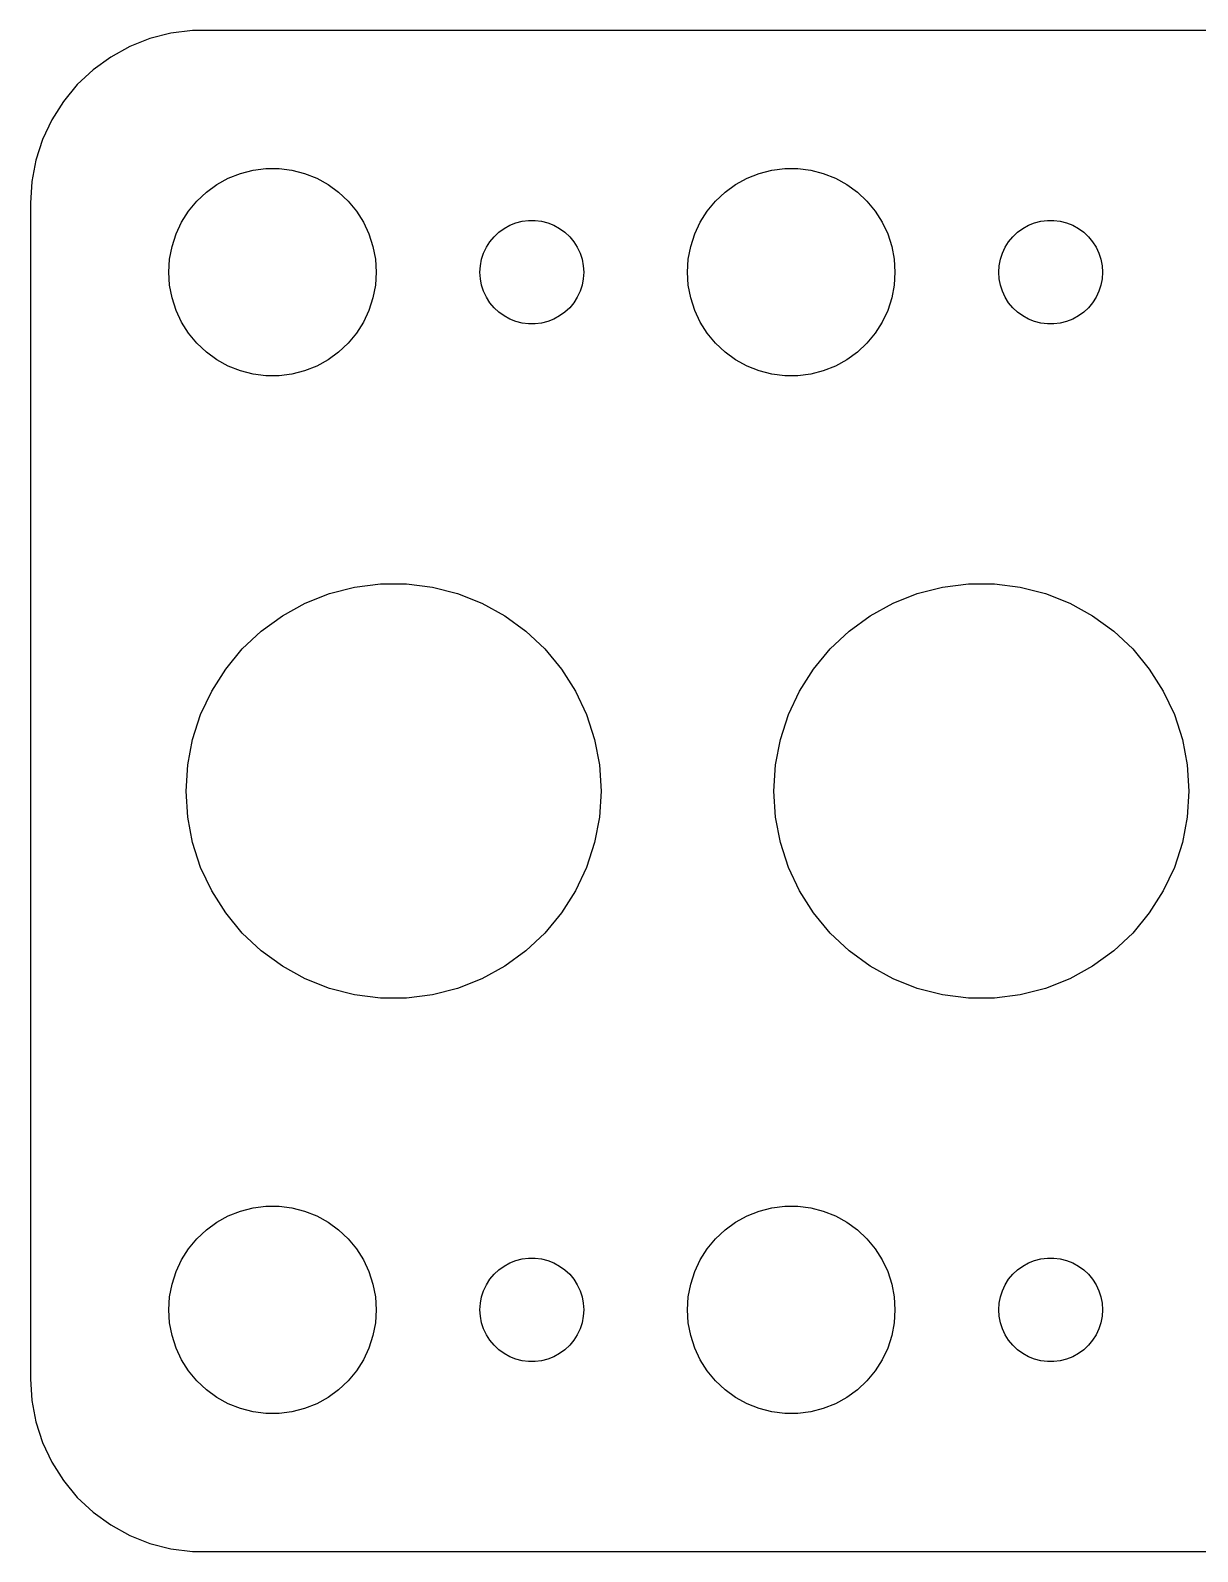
# Model space of a CAD drawing. Header units: metres. Extents: x -44.5 to 44.5, y -22 to 22.
# Drawn here: x -44.5 to -10.75, y -21.99 to 21.99 of the extents above; entities that cross this region are included whole.
import ezdxf

# ---------------------------------------------------------------- set-up
doc = ezdxf.new("R2010")
doc.units = ezdxf.units.M

msp = doc.modelspace()

# ---------------------------------------------------------------- linework, layer by layer
for p, q in [((-39.8139, 21.9901), (-40.4369, 21.9114)), ((39.8139, 21.9901), (-39.8139, 21.9901)), ((-41.0451, 21.7553), (-41.6289, 21.5241)), ((-40.4369, 21.9114), (-41.0451, 21.7553)), ((-42.1791, 21.2216), (-42.6871, 20.8526)), ((-41.6289, 21.5241), (-42.1791, 21.2216)), ((-42.6871, 20.8526), (-43.1448, 20.4227)), ((-43.1448, 20.4227), (-43.5451, 19.9389)), ((-43.5451, 19.9389), (-43.8815, 19.4088)), ((-43.8815, 19.4088), (-44.1489, 18.8406)), ((-44.1489, 18.8406), (-44.3429, 18.2434)), ((-44.3429, 18.2434), (-44.4606, 17.6267)), ((-44.4606, 17.6267), (-44.5, 17)), ((-39.1075, 17.533), (-38.7773, 17.7145)), ((-38.7773, 17.7145), (-38.427, 17.8532)), ((-38.427, 17.8532), (-38.0621, 17.9469)), ((-38.0621, 17.9469), (-37.6884, 17.9941)), ((-37.6884, 17.9941), (-37.3116, 17.9941)), ((-37.3116, 17.9941), (-36.9379, 17.9469)), ((-36.9379, 17.9469), (-36.5729, 17.8532)), ((-36.5729, 17.8532), (-36.2227, 17.7145)), ((-36.2227, 17.7145), (-35.8925, 17.533)), ((-24.1075, 17.533), (-23.7773, 17.7145)), ((-23.7773, 17.7145), (-23.427, 17.8532)), ((-23.427, 17.8532), (-23.0621, 17.9469)), ((-23.0621, 17.9469), (-22.6884, 17.9941)), ((-22.6884, 17.9941), (-22.3116, 17.9941)), ((-22.3116, 17.9941), (-21.9379, 17.9469)), ((-21.9379, 17.9469), (-21.5729, 17.8532)), ((-21.5729, 17.8532), (-21.2227, 17.7145)), ((-21.2227, 17.7145), (-20.8925, 17.533)), ((-39.6869, 17.0536), (-39.4123, 17.3115)), ((-39.4123, 17.3115), (-39.1075, 17.533)), ((-35.8925, 17.533), (-35.5877, 17.3115)), ((-35.5877, 17.3115), (-35.3131, 17.0536)), ((-24.6869, 17.0536), (-24.4123, 17.3115)), ((-24.4123, 17.3115), (-24.1075, 17.533)), ((-20.8925, 17.533), (-20.5877, 17.3115)), ((-20.5877, 17.3115), (-20.3131, 17.0536)), ((-44.5, 17), (-44.5, -17)), ((-40.1289, 16.4453), (-39.927, 16.7634)), ((-39.927, 16.7634), (-39.6869, 17.0536)), ((-35.3131, 17.0536), (-35.0729, 16.7634)), ((-35.0729, 16.7634), (-34.8711, 16.4453)), ((-25.1289, 16.4453), (-24.927, 16.7634)), ((-24.927, 16.7634), (-24.6869, 17.0536)), ((-20.3131, 17.0536), (-20.0729, 16.7634)), ((-20.0729, 16.7634), (-19.8711, 16.4453)), ((-40.2893, 16.1044), (-40.1289, 16.4453)), ((-34.8711, 16.4453), (-34.7107, 16.1044)), ((-30.8037, 16.2665), (-30.6387, 16.3572)), ((-30.6387, 16.3572), (-30.4635, 16.4266)), ((-30.4635, 16.4266), (-30.2811, 16.4734)), ((-30.2811, 16.4734), (-30.0942, 16.497)), ((-30.0942, 16.497), (-29.9058, 16.497)), ((-29.9058, 16.497), (-29.7189, 16.4734)), ((-29.7189, 16.4734), (-29.5365, 16.4266)), ((-29.5365, 16.4266), (-29.3613, 16.3572)), ((-29.3613, 16.3572), (-29.1963, 16.2665)), ((-25.2893, 16.1044), (-25.1289, 16.4453)), ((-19.8711, 16.4453), (-19.7107, 16.1044)), ((-15.8037, 16.2665), (-15.6387, 16.3572)), ((-15.6387, 16.3572), (-15.4635, 16.4266)), ((-15.4635, 16.4266), (-15.2811, 16.4734)), ((-15.2811, 16.4734), (-15.0942, 16.497)), ((-15.0942, 16.497), (-14.9058, 16.497)), ((-14.9058, 16.497), (-14.7189, 16.4734)), ((-14.7189, 16.4734), (-14.5365, 16.4266)), ((-14.5365, 16.4266), (-14.3613, 16.3572)), ((-14.3613, 16.3572), (-14.1963, 16.2665)), ((-40.4057, 15.7461), (-40.2893, 16.1044)), ((-34.7107, 16.1044), (-34.5942, 15.7461)), ((-31.3145, 15.7226), (-31.2135, 15.8817)), ((-31.2135, 15.8817), (-31.0934, 16.0268)), ((-31.0934, 16.0268), (-30.9561, 16.1558)), ((-30.9561, 16.1558), (-30.8037, 16.2665)), ((-29.1963, 16.2665), (-29.0439, 16.1558)), ((-29.0439, 16.1558), (-28.9065, 16.0268)), ((-28.9065, 16.0268), (-28.7865, 15.8817)), ((-28.7865, 15.8817), (-28.6855, 15.7226)), ((-25.4057, 15.7461), (-25.2893, 16.1044)), ((-19.7107, 16.1044), (-19.5942, 15.7461)), ((-16.3145, 15.7226), (-16.2135, 15.8817)), ((-16.2135, 15.8817), (-16.0934, 16.0268)), ((-16.0934, 16.0268), (-15.9561, 16.1558)), ((-15.9561, 16.1558), (-15.8037, 16.2665)), ((-14.1963, 16.2665), (-14.0439, 16.1558)), ((-14.0439, 16.1558), (-13.9065, 16.0268)), ((-13.9065, 16.0268), (-13.7865, 15.8817)), ((-13.7865, 15.8817), (-13.6855, 15.7226)), ((-40.4763, 15.376), (-40.4057, 15.7461)), ((-34.5942, 15.7461), (-34.5237, 15.376)), ((-31.4529, 15.373), (-31.3947, 15.5522)), ((-31.3947, 15.5522), (-31.3145, 15.7226)), ((-28.6855, 15.7226), (-28.6053, 15.5522)), ((-28.6053, 15.5522), (-28.5471, 15.373)), ((-25.4763, 15.376), (-25.4057, 15.7461)), ((-19.5942, 15.7461), (-19.5237, 15.376)), ((-16.4529, 15.373), (-16.3947, 15.5522)), ((-16.3947, 15.5522), (-16.3145, 15.7226)), ((-13.6855, 15.7226), (-13.6053, 15.5522)), ((-13.6053, 15.5522), (-13.5471, 15.373)), ((-40.5, 15), (-40.4763, 15.376)), ((-40.4763, 14.624), (-40.5, 15)), ((-34.5237, 15.376), (-34.5, 15)), ((-34.5, 15), (-34.5237, 14.624)), ((-31.5, 15), (-31.4882, 15.188)), ((-31.4882, 14.812), (-31.5, 15)), ((-31.4882, 15.188), (-31.4529, 15.373)), ((-28.5471, 15.373), (-28.5118, 15.188)), ((-28.5118, 15.188), (-28.5, 15)), ((-28.5, 15), (-28.5118, 14.812)), ((-25.5, 15), (-25.4763, 15.376)), ((-25.4763, 14.624), (-25.5, 15)), ((-19.5237, 15.376), (-19.5, 15)), ((-19.5, 15), (-19.5237, 14.624)), ((-16.5, 15), (-16.4882, 15.188)), ((-16.4882, 14.812), (-16.5, 15)), ((-16.4882, 15.188), (-16.4529, 15.373)), ((-13.5471, 15.373), (-13.5118, 15.188)), ((-13.5118, 15.188), (-13.5, 15)), ((-13.5, 15), (-13.5118, 14.812)), ((-40.4057, 14.2539), (-40.4763, 14.624)), ((-34.5237, 14.624), (-34.5942, 14.2539)), ((-31.4529, 14.627), (-31.4882, 14.812)), ((-31.3947, 14.4478), (-31.4529, 14.627)), ((-28.5471, 14.627), (-28.6053, 14.4478)), ((-28.5118, 14.812), (-28.5471, 14.627)), ((-25.4057, 14.2539), (-25.4763, 14.624)), ((-19.5237, 14.624), (-19.5942, 14.2539)), ((-16.4529, 14.627), (-16.4882, 14.812)), ((-16.3947, 14.4478), (-16.4529, 14.627)), ((-13.5471, 14.627), (-13.6053, 14.4478)), ((-13.5118, 14.812), (-13.5471, 14.627)), ((-40.2893, 13.8956), (-40.4057, 14.2539)), ((-34.5942, 14.2539), (-34.7107, 13.8956)), ((-31.3145, 14.2774), (-31.3947, 14.4478)), ((-31.2135, 14.1183), (-31.3145, 14.2774)), ((-31.0934, 13.9732), (-31.2135, 14.1183)), ((-28.7865, 14.1183), (-28.9065, 13.9732)), ((-28.6855, 14.2774), (-28.7865, 14.1183)), ((-28.6053, 14.4478), (-28.6855, 14.2774)), ((-25.2893, 13.8956), (-25.4057, 14.2539)), ((-19.5942, 14.2539), (-19.7107, 13.8956)), ((-16.3145, 14.2774), (-16.3947, 14.4478)), ((-16.2135, 14.1183), (-16.3145, 14.2774)), ((-16.0934, 13.9732), (-16.2135, 14.1183)), ((-13.7865, 14.1183), (-13.9065, 13.9732)), ((-13.6855, 14.2774), (-13.7865, 14.1183)), ((-13.6053, 14.4478), (-13.6855, 14.2774)), ((-40.1289, 13.5547), (-40.2893, 13.8956)), ((-34.7107, 13.8956), (-34.8711, 13.5547)), ((-30.9561, 13.8442), (-31.0934, 13.9732)), ((-30.8037, 13.7335), (-30.9561, 13.8442)), ((-30.6387, 13.6427), (-30.8037, 13.7335)), ((-30.4635, 13.5734), (-30.6387, 13.6427)), ((-29.3613, 13.6427), (-29.5365, 13.5734)), ((-29.1963, 13.7335), (-29.3613, 13.6427)), ((-29.0439, 13.8442), (-29.1963, 13.7335)), ((-28.9065, 13.9732), (-29.0439, 13.8442)), ((-25.1289, 13.5547), (-25.2893, 13.8956)), ((-19.7107, 13.8956), (-19.8711, 13.5547)), ((-15.9561, 13.8442), (-16.0934, 13.9732)), ((-15.8037, 13.7335), (-15.9561, 13.8442)), ((-15.6387, 13.6427), (-15.8037, 13.7335)), ((-15.4635, 13.5734), (-15.6387, 13.6427)), ((-14.3613, 13.6427), (-14.5365, 13.5734)), ((-14.1963, 13.7335), (-14.3613, 13.6427)), ((-14.0439, 13.8442), (-14.1963, 13.7335)), ((-13.9065, 13.9732), (-14.0439, 13.8442)), ((-39.927, 13.2366), (-40.1289, 13.5547)), ((-39.6869, 12.9464), (-39.927, 13.2366)), ((-35.0729, 13.2366), (-35.3131, 12.9464)), ((-34.8711, 13.5547), (-35.0729, 13.2366)), ((-30.2811, 13.5266), (-30.4635, 13.5734)), ((-30.0942, 13.5029), (-30.2811, 13.5266)), ((-29.9058, 13.5029), (-30.0942, 13.5029)), ((-29.7189, 13.5266), (-29.9058, 13.5029)), ((-29.5365, 13.5734), (-29.7189, 13.5266)), ((-24.927, 13.2366), (-25.1289, 13.5547)), ((-24.6869, 12.9464), (-24.927, 13.2366)), ((-20.0729, 13.2366), (-20.3131, 12.9464)), ((-19.8711, 13.5547), (-20.0729, 13.2366)), ((-15.2811, 13.5266), (-15.4635, 13.5734)), ((-15.0942, 13.5029), (-15.2811, 13.5266)), ((-14.9058, 13.5029), (-15.0942, 13.5029)), ((-14.7189, 13.5266), (-14.9058, 13.5029)), ((-14.5365, 13.5734), (-14.7189, 13.5266)), ((-39.4123, 12.6884), (-39.6869, 12.9464)), ((-35.3131, 12.9464), (-35.5877, 12.6884)), ((-24.4123, 12.6884), (-24.6869, 12.9464)), ((-20.3131, 12.9464), (-20.5877, 12.6884)), ((-39.1075, 12.467), (-39.4123, 12.6884)), ((-38.7773, 12.2855), (-39.1075, 12.467)), ((-35.8925, 12.467), (-36.2227, 12.2855)), ((-35.5877, 12.6884), (-35.8925, 12.467)), ((-24.1075, 12.467), (-24.4123, 12.6884)), ((-23.7773, 12.2855), (-24.1075, 12.467)), ((-20.8925, 12.467), (-21.2227, 12.2855)), ((-20.5877, 12.6884), (-20.8925, 12.467)), ((-38.427, 12.1468), (-38.7773, 12.2855)), ((-38.0621, 12.0531), (-38.427, 12.1468)), ((-37.6884, 12.0059), (-38.0621, 12.0531)), ((-37.3116, 12.0059), (-37.6884, 12.0059)), ((-36.9379, 12.0531), (-37.3116, 12.0059)), ((-36.5729, 12.1468), (-36.9379, 12.0531)), ((-36.2227, 12.2855), (-36.5729, 12.1468)), ((-23.427, 12.1468), (-23.7773, 12.2855)), ((-23.0621, 12.0531), (-23.427, 12.1468)), ((-22.6884, 12.0059), (-23.0621, 12.0531)), ((-22.3116, 12.0059), (-22.6884, 12.0059)), ((-21.9379, 12.0531), (-22.3116, 12.0059)), ((-21.5729, 12.1468), (-21.9379, 12.0531)), ((-21.2227, 12.2855), (-21.5729, 12.1468)), ((-35.8541, 5.70633), (-35.1243, 5.89372)), ((-35.1243, 5.89372), (-34.3767, 5.98816)), ((-34.3767, 5.98816), (-33.6232, 5.98816)), ((-33.6232, 5.98816), (-32.8757, 5.89372)), ((-32.8757, 5.89372), (-32.1459, 5.70633)), ((-18.8541, 5.70633), (-18.1243, 5.89372)), ((-18.1243, 5.89372), (-17.3767, 5.98816)), ((-17.3767, 5.98816), (-16.6232, 5.98816)), ((-16.6232, 5.98816), (-15.8757, 5.89372)), ((-15.8757, 5.89372), (-15.1459, 5.70633)), ((-37.215, 5.06596), (-36.5547, 5.42896)), ((-36.5547, 5.42896), (-35.8541, 5.70633)), ((-32.1459, 5.70633), (-31.4453, 5.42896)), ((-31.4453, 5.42896), (-30.785, 5.06596)), ((-20.215, 5.06596), (-19.5547, 5.42896)), ((-19.5547, 5.42896), (-18.8541, 5.70633)), ((-15.1459, 5.70633), (-14.4453, 5.42896)), ((-14.4453, 5.42896), (-13.785, 5.06596)), ((-37.8245, 4.62308), (-37.215, 5.06596)), ((-30.785, 5.06596), (-30.1754, 4.62308)), ((-20.8245, 4.62308), (-20.215, 5.06596)), ((-13.785, 5.06596), (-13.1754, 4.62308)), ((-38.3738, 4.10727), (-37.8245, 4.62308)), ((-30.1754, 4.62308), (-29.6262, 4.10727)), ((-21.3738, 4.10727), (-20.8245, 4.62308)), ((-13.1754, 4.62308), (-12.6262, 4.10727)), ((-38.8541, 3.5267), (-38.3738, 4.10727)), ((-29.6262, 4.10727), (-29.1459, 3.5267)), ((-21.8541, 3.5267), (-21.3738, 4.10727)), ((-12.6262, 4.10727), (-12.1459, 3.5267)), ((-39.2578, 2.89052), (-38.8541, 3.5267)), ((-29.1459, 3.5267), (-28.7422, 2.89052)), ((-22.2578, 2.89052), (-21.8541, 3.5267)), ((-12.1459, 3.5267), (-11.7422, 2.89052)), ((-39.5787, 2.20874), (-39.2578, 2.89052)), ((-28.7422, 2.89052), (-28.4213, 2.20874)), ((-22.5787, 2.20874), (-22.2578, 2.89052)), ((-11.7422, 2.89052), (-11.4213, 2.20874)), ((-39.8115, 1.49213), (-39.5787, 2.20874)), ((-28.4213, 2.20874), (-28.1885, 1.49213)), ((-22.8115, 1.49213), (-22.5787, 2.20874)), ((-11.4213, 2.20874), (-11.1885, 1.49213)), ((-39.9527, 0.751999), (-39.8115, 1.49213)), ((-28.1885, 1.49213), (-28.0473, 0.751999)), ((-22.9527, 0.751999), (-22.8115, 1.49213)), ((-11.1885, 1.49213), (-11.0473, 0.751999)), ((-40, 0), (-39.9527, 0.751999)), ((-28.0473, 0.751999), (-28, 0)), ((-23, 0), (-22.9527, 0.751999)), ((-11.0473, 0.751999), (-11, 0)), ((-39.9527, -0.751999), (-40, 0)), ((-28, 0), (-28.0473, -0.751999)), ((-22.9527, -0.751999), (-23, 0)), ((-11, 0), (-11.0473, -0.751999)), ((-39.8115, -1.49213), (-39.9527, -0.751999)), ((-28.0473, -0.751999), (-28.1885, -1.49213)), ((-22.8115, -1.49213), (-22.9527, -0.751999)), ((-11.0473, -0.751999), (-11.1885, -1.49213)), ((-39.5787, -2.20874), (-39.8115, -1.49213)), ((-28.1885, -1.49213), (-28.4213, -2.20874)), ((-22.5787, -2.20874), (-22.8115, -1.49213)), ((-11.1885, -1.49213), (-11.4213, -2.20874)), ((-39.2578, -2.89052), (-39.5787, -2.20874)), ((-28.4213, -2.20874), (-28.7422, -2.89052)), ((-22.2578, -2.89052), (-22.5787, -2.20874)), ((-11.4213, -2.20874), (-11.7422, -2.89052)), ((-38.8541, -3.5267), (-39.2578, -2.89052)), ((-28.7422, -2.89052), (-29.1459, -3.5267)), ((-21.8541, -3.5267), (-22.2578, -2.89052)), ((-11.7422, -2.89052), (-12.1459, -3.5267)), ((-38.3738, -4.10727), (-38.8541, -3.5267)), ((-29.1459, -3.5267), (-29.6262, -4.10727)), ((-21.3738, -4.10727), (-21.8541, -3.5267)), ((-12.1459, -3.5267), (-12.6262, -4.10727)), ((-37.8245, -4.62308), (-38.3738, -4.10727)), ((-29.6262, -4.10727), (-30.1754, -4.62308)), ((-20.8245, -4.62308), (-21.3738, -4.10727)), ((-12.6262, -4.10727), (-13.1754, -4.62308)), ((-37.215, -5.06596), (-37.8245, -4.62308)), ((-30.1754, -4.62308), (-30.785, -5.06596)), ((-20.215, -5.06596), (-20.8245, -4.62308)), ((-13.1754, -4.62308), (-13.785, -5.06596)), ((-36.5547, -5.42896), (-37.215, -5.06596)), ((-30.785, -5.06596), (-31.4453, -5.42896)), ((-19.5547, -5.42896), (-20.215, -5.06596)), ((-13.785, -5.06596), (-14.4453, -5.42896)), ((-35.8541, -5.70633), (-36.5547, -5.42896)), ((-35.1243, -5.89372), (-35.8541, -5.70633)), ((-32.1459, -5.70633), (-32.8757, -5.89372)), ((-31.4453, -5.42896), (-32.1459, -5.70633)), ((-18.8541, -5.70633), (-19.5547, -5.42896)), ((-18.1243, -5.89372), (-18.8541, -5.70633)), ((-15.1459, -5.70633), (-15.8757, -5.89372)), ((-14.4453, -5.42896), (-15.1459, -5.70633)), ((-34.3767, -5.98816), (-35.1243, -5.89372)), ((-33.6232, -5.98816), (-34.3767, -5.98816)), ((-32.8757, -5.89372), (-33.6232, -5.98816)), ((-17.3767, -5.98816), (-18.1243, -5.89372)), ((-16.6232, -5.98816), (-17.3767, -5.98816)), ((-15.8757, -5.89372), (-16.6232, -5.98816)), ((-39.1075, -12.467), (-38.7773, -12.2855)), ((-38.7773, -12.2855), (-38.427, -12.1468)), ((-38.427, -12.1468), (-38.0621, -12.0531)), ((-38.0621, -12.0531), (-37.6884, -12.0059)), ((-37.6884, -12.0059), (-37.3116, -12.0059)), ((-37.3116, -12.0059), (-36.9379, -12.0531)), ((-36.9379, -12.0531), (-36.5729, -12.1468)), ((-36.5729, -12.1468), (-36.2227, -12.2855)), ((-36.2227, -12.2855), (-35.8925, -12.467)), ((-24.1075, -12.467), (-23.7773, -12.2855)), ((-23.7773, -12.2855), (-23.427, -12.1468)), ((-23.427, -12.1468), (-23.0621, -12.0531)), ((-23.0621, -12.0531), (-22.6884, -12.0059)), ((-22.6884, -12.0059), (-22.3116, -12.0059)), ((-22.3116, -12.0059), (-21.9379, -12.0531)), ((-21.9379, -12.0531), (-21.5729, -12.1468)), ((-21.5729, -12.1468), (-21.2227, -12.2855)), ((-21.2227, -12.2855), (-20.8925, -12.467)), ((-39.6869, -12.9464), (-39.4123, -12.6884)), ((-39.4123, -12.6884), (-39.1075, -12.467)), ((-35.8925, -12.467), (-35.5877, -12.6884)), ((-35.5877, -12.6884), (-35.3131, -12.9464)), ((-24.6869, -12.9464), (-24.4123, -12.6884)), ((-24.4123, -12.6884), (-24.1075, -12.467)), ((-20.8925, -12.467), (-20.5877, -12.6884)), ((-20.5877, -12.6884), (-20.3131, -12.9464)), ((-39.927, -13.2366), (-39.6869, -12.9464)), ((-35.3131, -12.9464), (-35.0729, -13.2366)), ((-24.927, -13.2366), (-24.6869, -12.9464)), ((-20.3131, -12.9464), (-20.0729, -13.2366)), ((-40.2893, -13.8956), (-40.1289, -13.5547)), ((-40.1289, -13.5547), (-39.927, -13.2366)), ((-35.0729, -13.2366), (-34.8711, -13.5547)), ((-34.8711, -13.5547), (-34.7107, -13.8956)), ((-30.6387, -13.6427), (-30.4635, -13.5734)), ((-30.4635, -13.5734), (-30.2811, -13.5266)), ((-30.2811, -13.5266), (-30.0942, -13.5029)), ((-30.0942, -13.5029), (-29.9058, -13.5029)), ((-29.9058, -13.5029), (-29.7189, -13.5266)), ((-29.7189, -13.5266), (-29.5365, -13.5734)), ((-29.5365, -13.5734), (-29.3613, -13.6427)), ((-25.2893, -13.8956), (-25.1289, -13.5547)), ((-25.1289, -13.5547), (-24.927, -13.2366)), ((-20.0729, -13.2366), (-19.8711, -13.5547)), ((-19.8711, -13.5547), (-19.7107, -13.8956)), ((-15.6387, -13.6427), (-15.4635, -13.5734)), ((-15.4635, -13.5734), (-15.2811, -13.5266)), ((-15.2811, -13.5266), (-15.0942, -13.5029)), ((-15.0942, -13.5029), (-14.9058, -13.5029)), ((-14.9058, -13.5029), (-14.7189, -13.5266)), ((-14.7189, -13.5266), (-14.5365, -13.5734)), ((-14.5365, -13.5734), (-14.3613, -13.6427)), ((-40.4057, -14.2539), (-40.2893, -13.8956)), ((-34.7107, -13.8956), (-34.5942, -14.2539)), ((-31.2135, -14.1183), (-31.0934, -13.9732)), ((-31.0934, -13.9732), (-30.9561, -13.8442)), ((-30.9561, -13.8442), (-30.8037, -13.7335)), ((-30.8037, -13.7335), (-30.6387, -13.6427)), ((-29.3613, -13.6427), (-29.1963, -13.7335)), ((-29.1963, -13.7335), (-29.0439, -13.8442)), ((-29.0439, -13.8442), (-28.9065, -13.9732)), ((-28.9065, -13.9732), (-28.7865, -14.1183)), ((-25.4057, -14.2539), (-25.2893, -13.8956)), ((-19.7107, -13.8956), (-19.5942, -14.2539)), ((-16.2135, -14.1183), (-16.0934, -13.9732)), ((-16.0934, -13.9732), (-15.9561, -13.8442)), ((-15.9561, -13.8442), (-15.8037, -13.7335)), ((-15.8037, -13.7335), (-15.6387, -13.6427)), ((-14.3613, -13.6427), (-14.1963, -13.7335)), ((-14.1963, -13.7335), (-14.0439, -13.8442)), ((-14.0439, -13.8442), (-13.9065, -13.9732)), ((-13.9065, -13.9732), (-13.7865, -14.1183)), ((-40.4763, -14.624), (-40.4057, -14.2539)), ((-34.5942, -14.2539), (-34.5237, -14.624)), ((-31.4529, -14.627), (-31.3947, -14.4478)), ((-31.3947, -14.4478), (-31.3145, -14.2774)), ((-31.3145, -14.2774), (-31.2135, -14.1183)), ((-28.7865, -14.1183), (-28.6855, -14.2774)), ((-28.6855, -14.2774), (-28.6053, -14.4478)), ((-28.6053, -14.4478), (-28.5471, -14.627)), ((-25.4763, -14.624), (-25.4057, -14.2539)), ((-19.5942, -14.2539), (-19.5237, -14.624)), ((-16.4529, -14.627), (-16.3947, -14.4478)), ((-16.3947, -14.4478), (-16.3145, -14.2774)), ((-16.3145, -14.2774), (-16.2135, -14.1183)), ((-13.7865, -14.1183), (-13.6855, -14.2774)), ((-13.6855, -14.2774), (-13.6053, -14.4478)), ((-13.6053, -14.4478), (-13.5471, -14.627)), ((-40.5, -15), (-40.4763, -14.624)), ((-34.5237, -14.624), (-34.5, -15)), ((-31.5, -15), (-31.4882, -14.812)), ((-31.4882, -14.812), (-31.4529, -14.627)), ((-28.5471, -14.627), (-28.5118, -14.812)), ((-28.5118, -14.812), (-28.5, -15)), ((-25.5, -15), (-25.4763, -14.624)), ((-19.5237, -14.624), (-19.5, -15)), ((-16.5, -15), (-16.4882, -14.812)), ((-16.4882, -14.812), (-16.4529, -14.627)), ((-13.5471, -14.627), (-13.5118, -14.812)), ((-13.5118, -14.812), (-13.5, -15)), ((-40.4763, -15.376), (-40.5, -15)), ((-40.4057, -15.7461), (-40.4763, -15.376)), ((-34.5237, -15.376), (-34.5942, -15.7461)), ((-34.5, -15), (-34.5237, -15.376)), ((-31.4882, -15.188), (-31.5, -15)), ((-31.4529, -15.373), (-31.4882, -15.188)), ((-31.3947, -15.5522), (-31.4529, -15.373)), ((-28.5471, -15.373), (-28.6053, -15.5522)), ((-28.5118, -15.188), (-28.5471, -15.373)), ((-28.5, -15), (-28.5118, -15.188)), ((-25.4763, -15.376), (-25.5, -15)), ((-25.4057, -15.7461), (-25.4763, -15.376)), ((-19.5237, -15.376), (-19.5942, -15.7461)), ((-19.5, -15), (-19.5237, -15.376)), ((-16.4882, -15.188), (-16.5, -15)), ((-16.4529, -15.373), (-16.4882, -15.188)), ((-16.3947, -15.5522), (-16.4529, -15.373)), ((-13.5471, -15.373), (-13.6053, -15.5522)), ((-13.5118, -15.188), (-13.5471, -15.373)), ((-13.5, -15), (-13.5118, -15.188)), ((-40.2893, -16.1044), (-40.4057, -15.7461)), ((-34.5942, -15.7461), (-34.7107, -16.1044)), ((-31.3145, -15.7226), (-31.3947, -15.5522)), ((-31.2135, -15.8817), (-31.3145, -15.7226)), ((-28.6855, -15.7226), (-28.7865, -15.8817)), ((-28.6053, -15.5522), (-28.6855, -15.7226)), ((-25.2893, -16.1044), (-25.4057, -15.7461)), ((-19.5942, -15.7461), (-19.7107, -16.1044)), ((-16.3145, -15.7226), (-16.3947, -15.5522)), ((-16.2135, -15.8817), (-16.3145, -15.7226)), ((-13.6855, -15.7226), (-13.7865, -15.8817)), ((-13.6053, -15.5522), (-13.6855, -15.7226)), ((-40.1289, -16.4453), (-40.2893, -16.1044)), ((-34.7107, -16.1044), (-34.8711, -16.4453)), ((-31.0934, -16.0268), (-31.2135, -15.8817)), ((-30.9561, -16.1558), (-31.0934, -16.0268)), ((-30.8037, -16.2665), (-30.9561, -16.1558)), ((-30.6387, -16.3572), (-30.8037, -16.2665)), ((-29.1963, -16.2665), (-29.3613, -16.3572)), ((-29.0439, -16.1558), (-29.1963, -16.2665)), ((-28.9065, -16.0268), (-29.0439, -16.1558)), ((-28.7865, -15.8817), (-28.9065, -16.0268)), ((-25.1289, -16.4453), (-25.2893, -16.1044)), ((-19.7107, -16.1044), (-19.8711, -16.4453)), ((-16.0934, -16.0268), (-16.2135, -15.8817)), ((-15.9561, -16.1558), (-16.0934, -16.0268)), ((-15.8037, -16.2665), (-15.9561, -16.1558)), ((-15.6387, -16.3572), (-15.8037, -16.2665)), ((-14.1963, -16.2665), (-14.3613, -16.3572)), ((-14.0439, -16.1558), (-14.1963, -16.2665)), ((-13.9065, -16.0268), (-14.0439, -16.1558)), ((-13.7865, -15.8817), (-13.9065, -16.0268)), ((-39.927, -16.7634), (-40.1289, -16.4453)), ((-34.8711, -16.4453), (-35.0729, -16.7634)), ((-30.4635, -16.4266), (-30.6387, -16.3572)), ((-30.2811, -16.4734), (-30.4635, -16.4266)), ((-30.0942, -16.497), (-30.2811, -16.4734)), ((-29.9058, -16.497), (-30.0942, -16.497)), ((-29.7189, -16.4734), (-29.9058, -16.497)), ((-29.5365, -16.4266), (-29.7189, -16.4734)), ((-29.3613, -16.3572), (-29.5365, -16.4266)), ((-24.927, -16.7634), (-25.1289, -16.4453)), ((-19.8711, -16.4453), (-20.0729, -16.7634)), ((-15.4635, -16.4266), (-15.6387, -16.3572)), ((-15.2811, -16.4734), (-15.4635, -16.4266)), ((-15.0942, -16.497), (-15.2811, -16.4734)), ((-14.9058, -16.497), (-15.0942, -16.497)), ((-14.7189, -16.4734), (-14.9058, -16.497)), ((-14.5365, -16.4266), (-14.7189, -16.4734)), ((-14.3613, -16.3572), (-14.5365, -16.4266)), ((-44.5, -17), (-44.4606, -17.6267)), ((-39.6869, -17.0536), (-39.927, -16.7634)), ((-39.4123, -17.3115), (-39.6869, -17.0536)), ((-35.3131, -17.0536), (-35.5877, -17.3115)), ((-35.0729, -16.7634), (-35.3131, -17.0536)), ((-24.6869, -17.0536), (-24.927, -16.7634)), ((-24.4123, -17.3115), (-24.6869, -17.0536)), ((-20.3131, -17.0536), (-20.5877, -17.3115)), ((-20.0729, -16.7634), (-20.3131, -17.0536)), ((-39.1075, -17.533), (-39.4123, -17.3115)), ((-38.7773, -17.7145), (-39.1075, -17.533)), ((-35.8925, -17.533), (-36.2227, -17.7145)), ((-35.5877, -17.3115), (-35.8925, -17.533)), ((-24.1075, -17.533), (-24.4123, -17.3115)), ((-23.7773, -17.7145), (-24.1075, -17.533)), ((-20.8925, -17.533), (-21.2227, -17.7145)), ((-20.5877, -17.3115), (-20.8925, -17.533)), ((-44.4606, -17.6267), (-44.3429, -18.2434)), ((-38.427, -17.8532), (-38.7773, -17.7145)), ((-38.0621, -17.9469), (-38.427, -17.8532)), ((-37.6884, -17.9941), (-38.0621, -17.9469)), ((-37.3116, -17.9941), (-37.6884, -17.9941)), ((-36.9379, -17.9469), (-37.3116, -17.9941)), ((-36.5729, -17.8532), (-36.9379, -17.9469)), ((-36.2227, -17.7145), (-36.5729, -17.8532)), ((-23.427, -17.8532), (-23.7773, -17.7145)), ((-23.0621, -17.9469), (-23.427, -17.8532)), ((-22.6884, -17.9941), (-23.0621, -17.9469)), ((-22.3116, -17.9941), (-22.6884, -17.9941)), ((-21.9379, -17.9469), (-22.3116, -17.9941)), ((-21.5729, -17.8532), (-21.9379, -17.9469)), ((-21.2227, -17.7145), (-21.5729, -17.8532)), ((-44.3429, -18.2434), (-44.1489, -18.8406)), ((-44.1489, -18.8406), (-43.8815, -19.4088)), ((-43.8815, -19.4088), (-43.5451, -19.9389)), ((-43.5451, -19.9389), (-43.1448, -20.4227)), ((-43.1448, -20.4227), (-42.6871, -20.8526)), ((-42.6871, -20.8526), (-42.1791, -21.2216)), ((-42.1791, -21.2216), (-41.6289, -21.5241)), ((-41.6289, -21.5241), (-41.0451, -21.7553)), ((-41.0451, -21.7553), (-40.4369, -21.9114)), ((-40.4369, -21.9114), (-39.8139, -21.9901)), ((-39.8139, -21.9901), (39.8139, -21.9901))]:
    msp.add_line(p, q)

doc.saveas('drawing.dxf')
